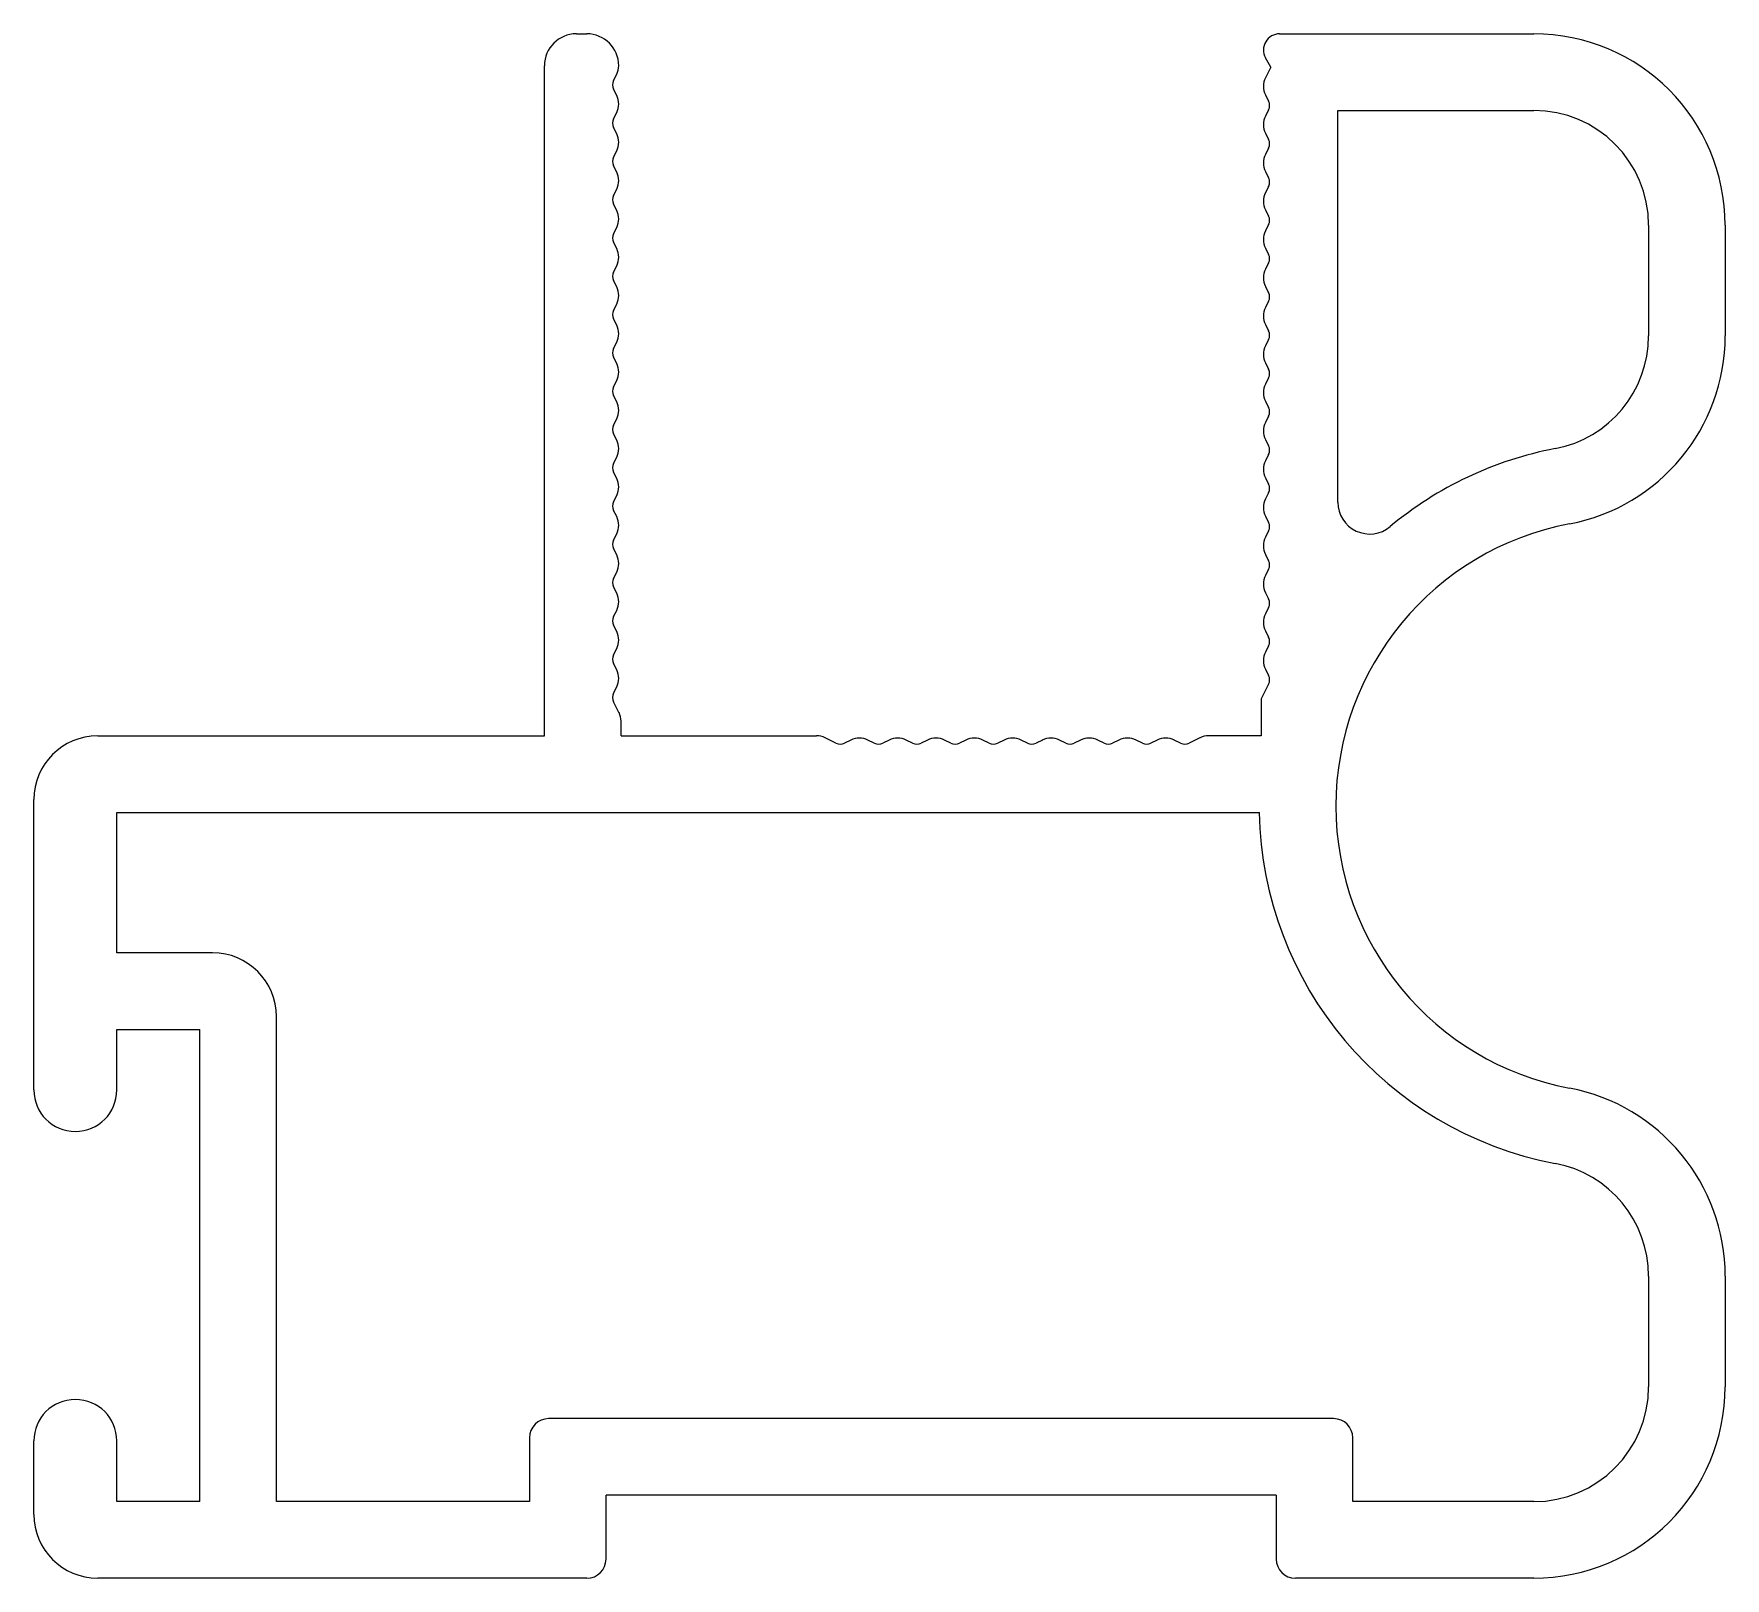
# Model space of a CAD drawing. Extents: x 997.3 to 1023.8, y 742.4 to 766.6.
import ezdxf

# ---------------------------------------------------------------- set-up
doc = ezdxf.new("R2010")
doc.units = 0
doc.layers.get('0').update_dxf_attribs({"linetype": 'CONTINUOUS'})

msp = doc.modelspace()

# ---------------------------------------------------------------- linework, layer by layer
for p, q in [((1005.777, 766.572), (1005.941, 766.572)), ((1016.795, 766.572), (1020.777, 766.572)), ((1016.657, 766.049), (1016.574, 766.197)), ((1005.277, 755.572), (1005.277, 766.072)), ((1006.36, 765.839), (1006.41, 765.938)), ((1016.657, 766.049), (1016.574, 765.883)), ((1006.41, 765.606), (1006.36, 765.705)), ((1016.574, 765.615), (1016.623, 765.516)), ((1006.36, 765.239), (1006.41, 765.338)), ((1016.623, 765.382), (1016.574, 765.283)), ((1017.707, 765.372), (1020.777, 765.372)), ((1017.707, 759.234), (1017.707, 765.372)), ((1006.41, 765.006), (1006.36, 765.105)), ((1016.574, 765.015), (1016.623, 764.916)), ((1006.36, 764.639), (1006.41, 764.738)), ((1016.623, 764.782), (1016.574, 764.683)), ((1006.41, 764.406), (1006.36, 764.505)), ((1016.574, 764.415), (1016.623, 764.316)), ((1006.36, 764.039), (1006.41, 764.138)), ((1016.623, 764.182), (1016.574, 764.083)), ((1006.41, 763.806), (1006.36, 763.905)), ((1016.574, 763.815), (1016.623, 763.716)), ((1006.36, 763.439), (1006.41, 763.538)), ((1016.623, 763.582), (1016.574, 763.483)), ((1022.577, 763.572), (1022.577, 761.84)), ((1023.777, 763.572), (1023.777, 761.84)), ((1006.41, 763.206), (1006.36, 763.305)), ((1016.574, 763.215), (1016.623, 763.116)), ((1006.36, 762.839), (1006.41, 762.938)), ((1016.623, 762.982), (1016.574, 762.883)), ((1006.41, 762.606), (1006.36, 762.705)), ((1016.574, 762.615), (1016.623, 762.516)), ((1006.36, 762.239), (1006.41, 762.338)), ((1016.623, 762.382), (1016.574, 762.283)), ((1006.41, 762.006), (1006.36, 762.105)), ((1016.574, 762.015), (1016.623, 761.916)), ((1006.36, 761.639), (1006.41, 761.738)), ((1016.623, 761.782), (1016.574, 761.683)), ((1006.41, 761.406), (1006.36, 761.505)), ((1016.574, 761.415), (1016.623, 761.316)), ((1006.36, 761.039), (1006.41, 761.138)), ((1016.623, 761.182), (1016.574, 761.083)), ((1006.41, 760.806), (1006.36, 760.905)), ((1016.574, 760.815), (1016.623, 760.716)), ((1016.623, 760.582), (1016.574, 760.483)), ((1006.36, 760.439), (1006.41, 760.538)), ((1006.41, 760.206), (1006.36, 760.305)), ((1016.574, 760.215), (1016.623, 760.116)), ((1006.36, 759.839), (1006.41, 759.938)), ((1016.623, 759.982), (1016.574, 759.883)), ((1006.41, 759.606), (1006.36, 759.705)), ((1016.574, 759.615), (1016.623, 759.516)), ((1006.36, 759.239), (1006.41, 759.338)), ((1016.623, 759.382), (1016.574, 759.283)), ((1006.41, 759.006), (1006.36, 759.105)), ((1016.574, 759.015), (1016.623, 758.916)), ((1006.36, 758.639), (1006.41, 758.738)), ((1016.623, 758.782), (1016.574, 758.683)), ((1006.41, 758.406), (1006.36, 758.505)), ((1016.574, 758.415), (1016.623, 758.316)), ((1016.623, 758.182), (1016.574, 758.083)), ((1006.36, 758.039), (1006.41, 758.138)), ((1006.41, 757.806), (1006.36, 757.905)), ((1016.574, 757.815), (1016.623, 757.716)), ((1006.36, 757.439), (1006.41, 757.538)), ((1016.623, 757.582), (1016.574, 757.483)), ((1006.41, 757.206), (1006.36, 757.305)), ((1016.574, 757.215), (1016.623, 757.116)), ((1006.36, 756.839), (1006.41, 756.938)), ((1016.623, 756.982), (1016.574, 756.883)), ((1006.41, 756.606), (1006.36, 756.705)), ((1016.574, 756.615), (1016.623, 756.516)), ((1006.36, 756.239), (1006.41, 756.338)), ((1016.623, 756.382), (1016.507, 756.149)), ((1006.445, 755.935), (1006.36, 756.105)), ((1016.507, 756.149), (1016.507, 755.572)), ((1006.477, 755.572), (1006.477, 755.801)), ((998.277, 755.572), (1005.277, 755.572)), ((1006.477, 755.572), (1009.541, 755.572)), ((1009.845, 755.456), (1009.675, 755.54)), ((1015.548, 755.54), (1015.379, 755.456)), ((1016.507, 755.572), (1015.683, 755.572)), ((1010.078, 755.505), (1009.979, 755.456)), ((1010.445, 755.456), (1010.346, 755.505)), ((1010.678, 755.505), (1010.579, 755.456)), ((1011.045, 755.456), (1010.946, 755.505)), ((1011.278, 755.505), (1011.179, 755.456)), ((1011.645, 755.456), (1011.546, 755.505)), ((1011.878, 755.505), (1011.779, 755.456)), ((1012.245, 755.456), (1012.146, 755.505)), ((1012.478, 755.505), (1012.379, 755.456)), ((1012.845, 755.456), (1012.746, 755.505)), ((1013.078, 755.505), (1012.979, 755.456)), ((1013.445, 755.456), (1013.346, 755.505)), ((1013.678, 755.505), (1013.579, 755.456)), ((1014.045, 755.456), (1013.946, 755.505)), ((1014.278, 755.505), (1014.179, 755.456)), ((1014.645, 755.456), (1014.546, 755.505)), ((1014.878, 755.505), (1014.779, 755.456)), ((1015.245, 755.456), (1015.146, 755.505)), ((997.277, 750.022), (997.277, 754.572)), ((998.577, 754.372), (1016.478, 754.372)), ((998.577, 752.172), (998.577, 754.372)), ((1000.077, 752.172), (998.577, 752.172)), ((1001.077, 743.572), (1001.077, 751.172)), ((998.577, 750.022), (998.577, 750.972)), ((998.577, 750.972), (999.877, 750.972)), ((999.877, 743.572), (999.877, 750.972)), ((1022.577, 747.104), (1022.577, 745.372)), ((1023.777, 747.104), (1023.777, 745.372)), ((1017.642, 744.872), (1005.342, 744.872)), ((997.277, 743.372), (997.277, 744.522)), ((998.577, 743.572), (998.577, 744.522)), ((1005.042, 744.572), (1005.042, 743.572)), ((1017.942, 743.572), (1017.942, 744.572)), ((1006.242, 742.672), (1006.242, 743.672)), ((1016.742, 743.672), (1006.242, 743.672)), ((1016.742, 743.672), (1016.742, 742.672)), ((999.877, 743.572), (998.577, 743.572)), ((1005.042, 743.572), (1001.077, 743.572)), ((1020.777, 743.572), (1017.942, 743.572)), ((1005.942, 742.372), (998.277, 742.372)), ((1020.777, 742.372), (1017.042, 742.372))]:
    msp.add_line(p, q)
for centre, radius, start, end in [((1005.777, 766.072), 0.5, 90, 180), ((1005.941, 766.072), 0.5, 0, 90), ((1016.795, 766.32), 0.252, 90, 209.1721), ((1020.777, 763.572), 3, 0, 90), ((1006.141, 766.072), 0.3, 333.435, 0), ((1016.842, 765.749), 0.3, 153.4349, 206.5651), ((1006.494, 765.772), 0.15, 153.4349, 206.565), ((1006.141, 765.472), 0.3, 333.4349, 26.5651), ((1016.489, 765.449), 0.15, 333.4349, 26.5649), ((1020.777, 763.572), 1.8, 0, 90), ((1006.494, 765.172), 0.15, 153.4349, 206.5649), ((1016.842, 765.149), 0.3, 153.4349, 206.5651), ((1006.141, 764.872), 0.3, 333.4349, 26.5651), ((1016.489, 764.849), 0.15, 333.4349, 26.5649), ((1006.494, 764.572), 0.15, 153.4349, 206.5649), ((1016.842, 764.549), 0.3, 153.4349, 206.5651), ((1006.141, 764.272), 0.3, 333.4349, 26.5651), ((1016.489, 764.249), 0.15, 333.4349, 26.565), ((1006.494, 763.972), 0.15, 153.4349, 206.5649), ((1016.842, 763.949), 0.3, 153.435, 206.5651), ((1006.141, 763.672), 0.3, 333.4349, 26.5651), ((1016.842, 763.349), 0.3, 153.435, 206.5651), ((1016.489, 763.649), 0.15, 333.4349, 26.565), ((1006.494, 763.372), 0.15, 153.4349, 206.5652), ((1006.141, 763.072), 0.3, 333.4349, 26.5651), ((1016.489, 763.049), 0.15, 333.4349, 26.565), ((1006.494, 762.772), 0.15, 153.4349, 206.5651), ((1016.842, 762.749), 0.3, 153.435, 206.5651), ((1006.141, 762.472), 0.3, 333.435, 26.5651), ((1016.489, 762.449), 0.15, 333.4349, 26.5651), ((1006.494, 762.172), 0.15, 153.4349, 206.5649), ((1016.842, 762.149), 0.3, 153.435, 206.5651), ((1006.141, 761.872), 0.3, 333.435, 26.5651), ((1016.489, 761.849), 0.15, 333.4349, 26.5651), ((1006.494, 761.572), 0.15, 153.4349, 206.5651), ((1016.842, 761.549), 0.3, 153.435, 206.5651), ((1020.777, 761.84), 1.8, 280.7583, 0), ((1020.777, 761.84), 3, 280.7583, 0), ((1006.141, 761.272), 0.3, 333.435, 26.5651), ((1016.842, 760.949), 0.3, 153.4349, 206.5651), ((1016.489, 761.249), 0.15, 333.4349, 26.5651), ((1006.494, 760.972), 0.15, 153.4349, 206.565), ((1006.141, 760.672), 0.3, 333.4349, 26.5651), ((1016.489, 760.649), 0.15, 333.4349, 26.565), ((1006.494, 760.372), 0.15, 153.4349, 206.565), ((1016.842, 760.349), 0.3, 153.4349, 206.5651), ((1006.141, 760.072), 0.3, 333.4349, 26.5651), ((1016.489, 760.049), 0.15, 333.4349, 26.565), ((1022.177, 754.472), 5.7, 100.7583, 129.8159), ((1006.494, 759.772), 0.15, 153.4349, 206.565), ((1016.842, 759.749), 0.3, 153.4349, 206.5651), ((1006.141, 759.472), 0.3, 333.435, 26.5651), ((1016.489, 759.449), 0.15, 333.4349, 26.5651), ((1006.494, 759.172), 0.15, 153.4349, 206.5649), ((1016.842, 759.149), 0.3, 153.435, 206.5651), ((1018.207, 759.234), 0.5, 180, 309.8159), ((1006.141, 758.872), 0.3, 333.435, 26.5651), ((1016.489, 758.849), 0.15, 333.4349, 26.5651), ((1022.177, 754.472), 4.5, 100.7583, 259.2417), ((1006.494, 758.572), 0.15, 153.4349, 206.5651), ((1016.842, 758.549), 0.3, 153.435, 206.5651), ((1006.141, 758.272), 0.3, 333.4349, 26.5651), ((1016.489, 758.249), 0.15, 333.4349, 26.565), ((1006.494, 757.972), 0.15, 153.4349, 206.565), ((1016.842, 757.949), 0.3, 153.4349, 206.5651), ((1006.141, 757.672), 0.3, 333.435, 26.5651), ((1016.489, 757.649), 0.15, 333.4349, 26.5651), ((1006.494, 757.372), 0.15, 153.4349, 206.565), ((1016.842, 757.349), 0.3, 153.4349, 206.5651), ((1006.141, 757.072), 0.3, 333.435, 26.5651), ((1016.489, 757.049), 0.15, 333.4349, 26.565), ((1016.842, 756.749), 0.3, 153.435, 206.5651), ((1006.494, 756.772), 0.15, 153.4349, 206.565), ((1006.141, 756.472), 0.3, 333.435, 26.5651), ((1016.489, 756.449), 0.15, 333.4349, 26.565), ((1006.494, 756.172), 0.15, 153.4349, 206.565), ((1006.177, 755.801), 0.3, 0, 26.5651), ((998.277, 754.572), 1, 90, 180), ((1009.541, 755.272), 0.3, 63.4349, 90), ((1010.212, 755.237), 0.3, 63.435, 116.5651), ((1010.812, 755.237), 0.3, 63.435, 116.5651), ((1011.412, 755.237), 0.3, 63.4349, 116.5651), ((1012.012, 755.237), 0.3, 63.4349, 116.5651), ((1012.612, 755.237), 0.3, 63.435, 116.5651), ((1013.212, 755.237), 0.3, 63.4349, 116.5651), ((1013.812, 755.237), 0.3, 63.4349, 116.5651), ((1014.412, 755.237), 0.3, 63.435, 116.5651), ((1015.012, 755.237), 0.3, 63.435, 116.5651), ((1015.683, 755.272), 0.3, 90, 116.5651), ((1009.912, 755.59), 0.15, 243.4349, 296.565), ((1010.512, 755.59), 0.15, 243.4349, 296.5651), ((1011.112, 755.59), 0.15, 243.4349, 296.565), ((1011.712, 755.59), 0.15, 243.4349, 296.5651), ((1012.312, 755.59), 0.15, 243.4349, 296.5651), ((1012.912, 755.59), 0.15, 243.4349, 296.565), ((1013.512, 755.59), 0.15, 243.4349, 296.5651), ((1014.112, 755.59), 0.15, 243.4349, 296.5651), ((1014.712, 755.59), 0.15, 243.4349, 296.5651), ((1015.312, 755.59), 0.15, 243.4349, 296.5651), ((1022.177, 754.472), 5.7, 181.0052, 259.2417), ((1000.077, 751.172), 1, 0, 90), ((997.927, 750.022), 0.65, 180, 0), ((1020.777, 747.104), 3, 360, 79.2417), ((1020.777, 747.104), 1.8, 0, 79.2417), ((1020.777, 745.372), 3, 270, 0), ((1020.777, 745.372), 1.8, 270, 360), ((997.927, 744.522), 0.65, 360, 180), ((1005.342, 744.572), 0.3, 90, 180), ((1017.642, 744.572), 0.3, 0, 90), ((998.277, 743.372), 1, 180, 270), ((1005.942, 742.672), 0.3, 270, 0), ((1017.042, 742.672), 0.3, 180, 270)]:
    msp.add_arc(centre, radius, start, end)

doc.saveas('drawing.dxf')
